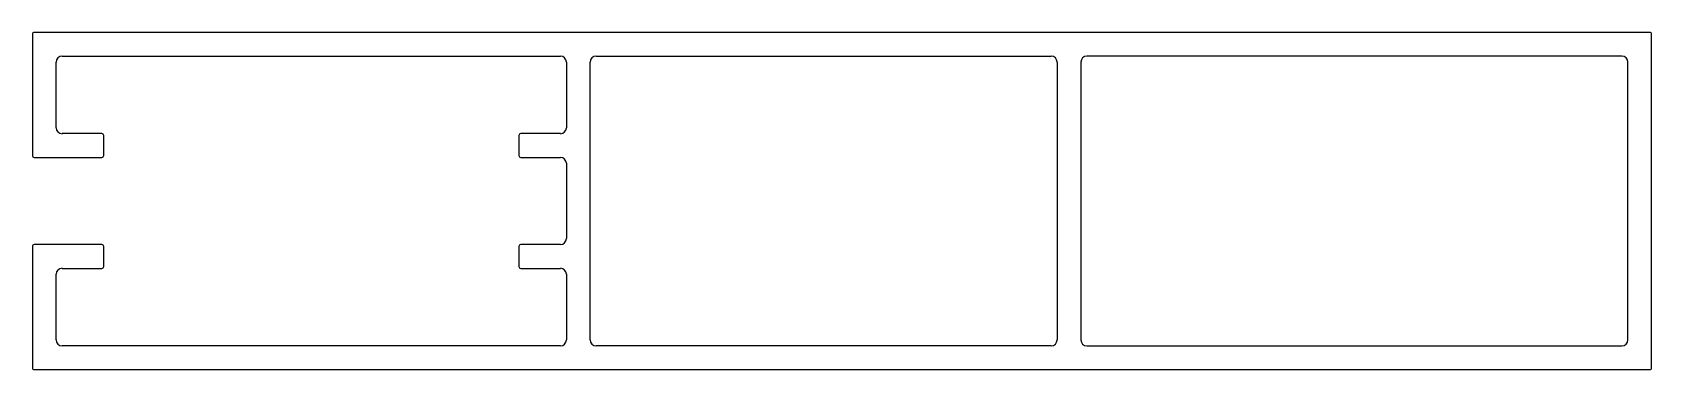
# Model space of a CAD drawing. Extents: x -108 to 108, y 6 to 51.
import ezdxf

# ---------------------------------------------------------------- set-up
doc = ezdxf.new("R2010")
doc.units = 0
doc.layers.get('0').update_dxf_attribs({"linetype": 'CONTINUOUS'})

msp = doc.modelspace()

# ---------------------------------------------------------------- linework, layer by layer
for p, q in [((-108.21, 50.9), (-108.21, 34.71)), ((107.74, 51.15), (-107.96, 51.15)), ((107.99, 6.4), (107.99, 50.9)), ((-104.25, 47.98), (-37.7, 47.98)), ((-32.95, 47.98), (27.82, 47.98)), ((104.02, 47.98), (32.57, 47.98)), ((-105.04, 38.42), (-105.04, 47.19)), ((-36.91, 47.19), (-36.91, 38.42)), ((-33.74, 10.11), (-33.74, 47.19)), ((28.61, 47.19), (28.61, 10.11)), ((31.79, 47.19), (31.79, 10.11)), ((104.81, 10.11), (104.81, 47.19)), ((-98.94, 37.64), (-104.25, 37.64)), ((-98.69, 34.71), (-98.69, 37.39)), ((-43.26, 37.39), (-43.26, 34.71)), ((-37.7, 37.64), (-43.01, 37.64)), ((-107.96, 34.46), (-98.94, 34.46)), ((-43.01, 34.46), (-37.7, 34.46)), ((-36.91, 33.68), (-36.91, 23.63)), ((-108.21, 22.59), (-108.21, 6.4)), ((-98.94, 22.84), (-107.96, 22.84)), ((-98.69, 19.91), (-98.69, 22.59)), ((-43.26, 22.59), (-43.26, 19.91)), ((-37.7, 22.84), (-43.01, 22.84)), ((-104.25, 19.66), (-98.94, 19.66)), ((-43.01, 19.66), (-37.7, 19.66)), ((-105.04, 10.11), (-105.04, 18.88)), ((-36.91, 18.88), (-36.91, 10.11)), ((-37.7, 9.33), (-104.25, 9.33)), ((27.82, 9.33), (-32.95, 9.33)), ((32.57, 9.33), (104.02, 9.33)), ((-107.96, 6.15), (107.74, 6.15))]:
    msp.add_line(p, q)
for centre, radius, start, end in [((-107.96, 50.9), 0.25, 90, 180), ((107.74, 50.9), 0.25, 0, 90), ((-104.25, 47.19), 0.787, 90, 180), ((-37.7, 47.19), 0.787, 0, 90), ((-32.95, 47.19), 0.787, 90, 180), ((27.82, 47.19), 0.787, 0, 90), ((32.57, 47.19), 0.787, 90, 180), ((104.02, 47.19), 0.787, 360, 90), ((-104.25, 38.42), 0.787, 180, 270), ((-98.94, 37.39), 0.25, 0, 90), ((-43.01, 37.39), 0.25, 90, 180), ((-37.7, 38.42), 0.787, 270, 360), ((-107.96, 34.71), 0.25, 180, 270), ((-98.94, 34.71), 0.25, 270, 0), ((-43.01, 34.71), 0.25, 180, 270), ((-37.7, 33.68), 0.787, 360, 90), ((-107.96, 22.59), 0.25, 90, 180), ((-98.94, 22.59), 0.25, 0, 90), ((-43.01, 22.59), 0.25, 90, 180), ((-37.7, 23.63), 0.787, 270, 360), ((-104.25, 18.88), 0.787, 90, 180), ((-98.94, 19.91), 0.25, 270, 0), ((-43.01, 19.91), 0.25, 180, 270), ((-37.7, 18.88), 0.787, 0, 90), ((-104.25, 10.11), 0.787, 180, 270), ((-37.7, 10.11), 0.787, 270, 0), ((-32.95, 10.11), 0.787, 180, 270), ((27.82, 10.11), 0.787, 270, 360), ((32.57, 10.11), 0.787, 180, 270), ((104.02, 10.11), 0.787, 270, 360), ((-107.96, 6.4), 0.25, 180, 270), ((107.74, 6.4), 0.25, 270, 360)]:
    msp.add_arc(centre, radius, start, end)

doc.saveas('drawing.dxf')
